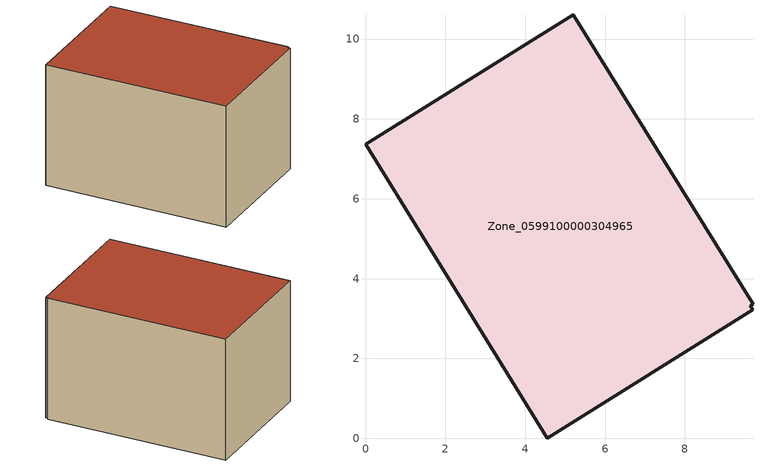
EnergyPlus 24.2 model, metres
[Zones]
Zone_0599100000304965
 floor ground (C_G): 0,7.37 5.2,10.61 9.71,3.36 9.64,3.32 9.71,3.22 4.55,0 z0
 wall outside (C_F): 5.2,10.61 0,7.37 4.55,0 9.71,3.22 9.64,3.32 9.71,3.36 5.2,10.61 z0:5.8
 roof outside (C_R): 0,7.37 4.55,0 9.71,3.22 9.64,3.32 9.71,3.36 5.2,10.61 z5.8
[BUILDING]
Pand.0599100000304965: North Axis=0; Terrain=City; Loads Convergence Tolerance Value=0.04; Temperature Convergence Tolerance Value=0.4; Solar Distribution=FullExterior; Maximum Number of Warmup Days=25; Minimum Number of Warmup Days=1
[Site:Location]
Rotterdam.The.Hague.AP_ZH_NLD Design_Conditions: Latitude=51.96; Longitude=4.45; Time Zone=1; Elevation=-4.5
[SITE:GROUNDTEMPERATURE:BUILDINGSURFACE]
18, 18, 18, 18, 18, 18, 18, 18, 18, 18, 18, 18
[MATERIAL] Thermal Absorptance=0.9; Solar Absorptance=0.7; Visible Absorptance=0.7
Name | Roughness | Thickness | Conductivity | Density | Specific Heat
G.TI.1965-1974 | MediumSmooth | 0.15 | 0.882353 | 540 | 1210
F.TI.1965-1974 | Rough | 0.3 | 0.697674 | 1920 | 840
R.TI.1965-1974 | MediumRough | 0.2 | 0.232558 | 1500 | 1000
[CONSTRUCTION]
C_G: G.TI.1965-1974
C_F: F.TI.1965-1974
C_R: R.TI.1965-1974
[ZONE]
Zone_0599100000304965: Type=1; Multiplier=1; Ceiling Height=Autocalculate; Volume=Autocalculate; Floor Area=autocalculate; Part of Total Floor Area=Yes
[ZONEINFILTRATION:DESIGNFLOWRATE]
Infil_Zone_0599100000304965: Zone or ZoneList or Space or SpaceList=Zone_0599100000304965; Schedule=AlwaysOn; Design Flow Rate Calculation Method=Flow/Area; Flow Rate per Floor Area=0.003; Constant Term Coefficient=1; Temperature Term Coefficient=0; Velocity Term Coefficient=0; Velocity Squared Term Coefficient=0
[HVACTEMPLATE:ZONE:IDEALLOADSAIRSYSTEM]
Zone_0599100000304965: Maximum Heating Supply Air Temperature=50; Minimum Cooling Supply Air Temperature=13; Maximum Heating Supply Air Humidity Ratio=0.0156; Minimum Cooling Supply Air Humidity Ratio=0.0077; Heating Limit=NoLimit; Cooling Limit=NoLimit; Dehumidification Control Type=ConstantSensibleHeatRatio; Cooling Sensible Heat Ratio=0.7; Dehumidification Setpoint=60; Humidification Control Type=None; Humidification Setpoint=30; Outdoor Air Method=None; Outdoor Air Flow Rate per Person=0.00944; Outdoor Air Flow Rate per Zone Floor Area=0; Outdoor Air Flow Rate per Zone=0; Demand Controlled Ventilation Type=None; Outdoor Air Economizer Type=NoEconomizer; Heat Recovery Type=None; Sensible Heat Recovery Effectiveness=0.7; Latent Heat Recovery Effectiveness=0.65
[ZONECONTROL:THERMOSTAT]
ThermostatControl_Zone_0599100000304965: Zone or ZoneList=Zone_0599100000304965; Control Type Schedule=DualSetpointControlType; Control 1=Thermostat_Zone_0599100000304965; Temperature Difference Between Cutout And Setpoint=0
[THERMOSTATSETPOINT:DUALSETPOINT]
Thermostat_Zone_0599100000304965: Heating Setpoint Temperature Schedule=HeatingSetpoint_Zone_0599100000304965; Cooling Setpoint Temperature Schedule=CoolingSetpoint_Zone_0599100000304965
[SCHEDULE:COMPACT]
HeatingSetpoint_Zone_0599100000304965: Through: 12/31, For: AllDays, Until: 24:00, 21
CoolingSetpoint_Zone_0599100000304965: Through: 12/31, For: AllDays, Until: 24:00, 24
DualSetpointControlType: Through: 12/31, For: AllDays, Until: 24:00, 4
AlwaysOn: Through: 12/31, For: AllDays, Until: 24:00, 1
